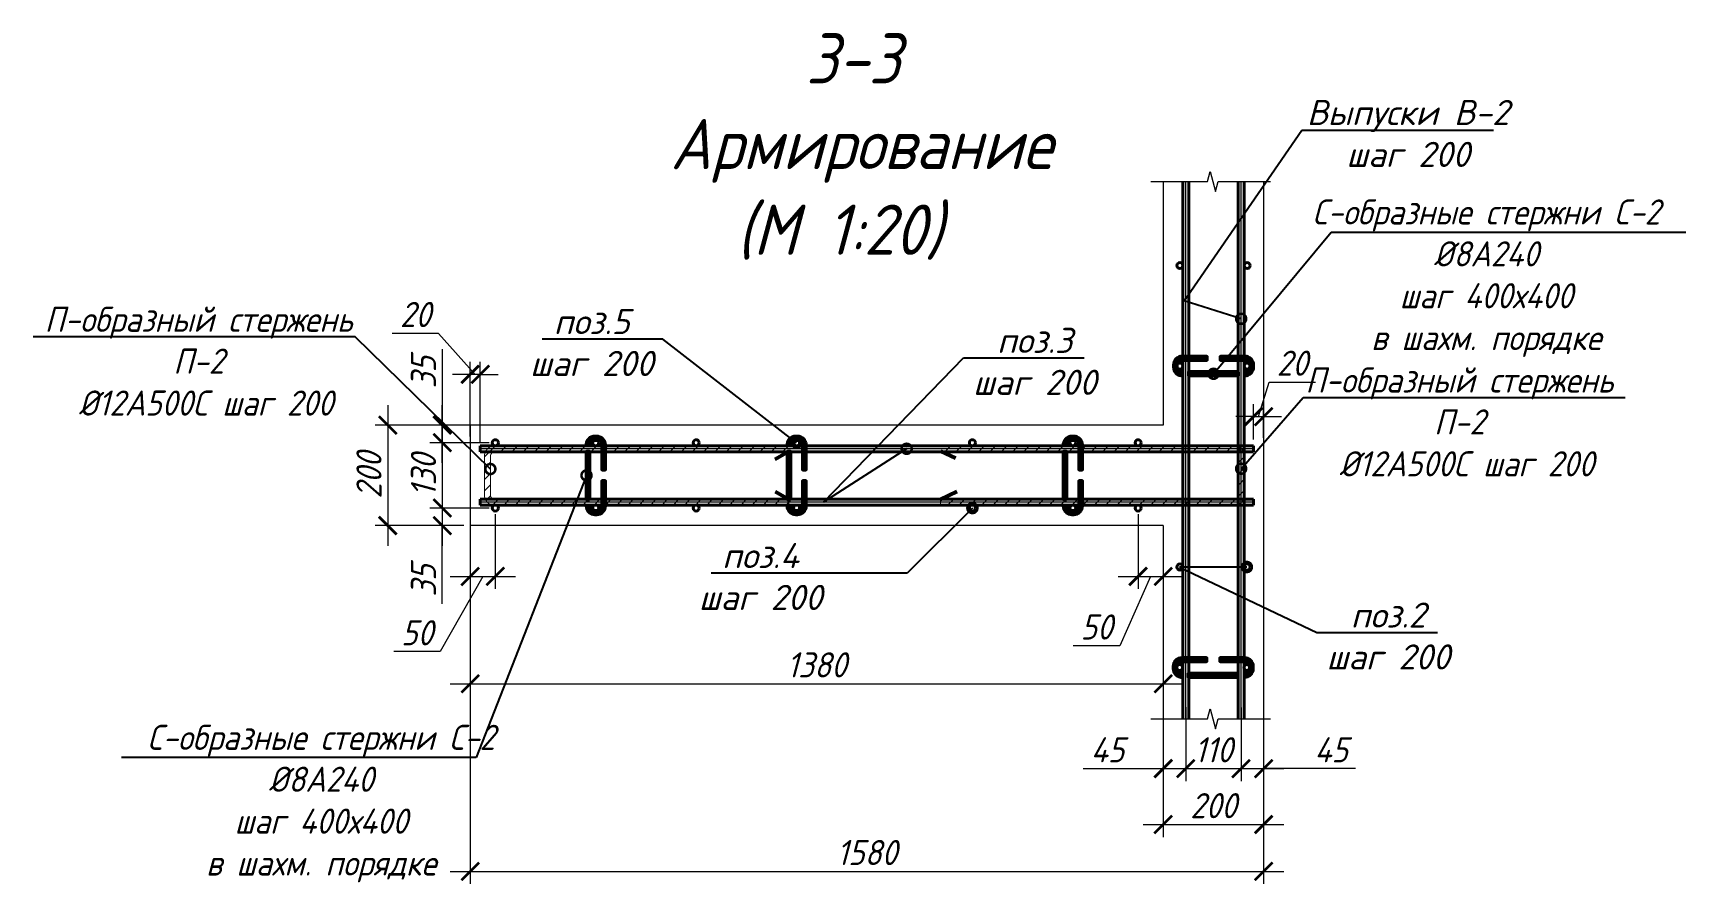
# Model space of a CAD drawing. Header units: millimetres. Extents: x 504091 to 2165846, y 135022 to 442887.
# Drawn here: x 1441320 to 1444611, y 214326 to 216019 of the extents above; entities that cross this region are included whole.
import ezdxf
from ezdxf import colors
from ezdxf.entities.mleader import LeaderData, LeaderLine
from ezdxf.math import Vec2, Vec3

# ---------------------------------------------------------------- set-up
doc = ezdxf.new("R2010")
doc.units = ezdxf.units.MM
doc.layers.get('Defpoints').update_dxf_attribs({"color": 255})
doc.layers.add('!Defpoints', color=255, linetype='Continuous', lineweight=5, plot=False)
doc.layers.add('PDF _Геометрия', color=7, linetype='Continuous')
doc.layers.add('Контур', color=7, linetype='Continuous')
for name, color, linetype, lineweight in [('Аннотация', 7, 'Continuous', 9), ('Арматура 12', 26, 'Continuous', 50), ('КР_Арматура 12', 174, 'Continuous', 40), ('Размер', 7, 'Continuous', 13), ('Размеры КР', 164, 'Continuous', 9)]:
    doc.layers.add(name, color=color, linetype=linetype, lineweight=lineweight)
doc.styles.add('GOST 2.304_new', font='isocpeur.ttf', dxfattribs={"width": 0.9, "oblique": 15})
doc.dimstyles.new('SPDS 1_20', dxfattribs={"dimscale": 20, "dimtxt": 2.5, "dimasz": 1.77, "dimexe": 1.25, "dimexo": 0.625, "dimtad": 1, "dimdec": 0, "dimrnd": 0.001, "dimtxsty": 'GOST 2.304_new', "dimblk": 'ARCHTICK', "dimcen": 2.5, "dimdle": 2, "dimclrt": 256, "dimadec": 0, "dimazin": 2, "dimtfac": 0.75, "dimtdec": 0, "dimtmove": 1, "dimatfit": 3, "dimfxl": 0, "dimtolj": 1, "dimlwd": 9, "dimlwe": 9, "dimarcsym": 0})

# ---------------------------------------------------------------- blocks, each defined once
blk = doc.blocks.new('_DotSmall')
at = {"color": 0, "linetype": 'ByBlock', "lineweight": 35, "const_width": 0.5}
blk.add_lwpolyline([(-0.0625, 0, 1), (0.0625, 0, 1)], format="xyb", close=True, dxfattribs=at)
blk = doc.blocks.new('_ArchTick')
at = {"color": 0, "linetype": 'ByBlock', "const_width": 0.15}
blk.add_lwpolyline([(-0.5, -0.5), (0.5, 0.5)], dxfattribs=at)
blk = doc.blocks.new('*D3984')
at = {"layer": 'Defpoints', "color": 0, "lineweight": 20, "transparency": 16777216}
for p in [(1442134.9, 215238.9), (1442240.5, 215238.9), (1442240.5, 215203.9)]:
    blk.add_point(p, dxfattribs=at)
at = {"layer": 'Контур', "color": 0, "lineweight": 9, "transparency": 16777216}
for p, q in [((1442134.9, 215390.3), (1442134.9, 215238.9)), ((1442134.9, 215163.9), (1442134.9, 215278.9)), ((1442228, 215238.9), (1442109.9, 215238.9)), ((1442228, 215203.9), (1442109.9, 215203.9))]:
    blk.add_line(p, q, dxfattribs=at)
at = {"layer": 'Контур', "color": 0, "lineweight": 9, "transparency": 16777216, "xscale": 35.4, "yscale": 35.4, "zscale": 35.4}
for p, rotation in [((1442134.9, 215238.9), 90), ((1442134.9, 215203.9), 270)]:
    blk.add_blockref('_ArchTick', p, dxfattribs=dict(at, rotation=rotation))
at = {"layer": 'Контур', "lineweight": 20, "transparency": 16777216, "insert": (1442097.4, 215344.1), "char_height": 50, "attachment_point": 5, "rotation": 90, "style": 'GOST 2.304_new'}
blk.add_mtext('\\A1;35', dxfattribs=at)
blk = doc.blocks.new('*D3985')
at = {"layer": 'Defpoints', "color": 0, "lineweight": 20, "transparency": 16777216}
for p in [(1442240.5, 215073.9), (1442190.5, 215038.9), (1442240.5, 214937.8)]:
    blk.add_point(p, dxfattribs=at)
at = {"layer": 'Контур', "color": 0, "lineweight": 9, "transparency": 16777216}
for p, q in [((1442240.5, 215061.4), (1442240.5, 214912.8)), ((1442190.5, 215026.4), (1442190.5, 214912.8)), ((1442215.5, 214937.8), (1442130.8, 214788.2)), ((1442150.5, 214937.8), (1442280.5, 214937.8)), ((1442130.8, 214788.2), (1442038.4, 214788.2))]:
    blk.add_line(p, q, dxfattribs=at)
at = {"layer": 'Контур', "color": 0, "lineweight": 9, "transparency": 16777216, "xscale": 35.4, "yscale": 35.4, "zscale": 35.4, "rotation": 180}
blk.add_blockref('_ArchTick', (1442190.5, 214937.8), dxfattribs=at)
at = {"layer": 'Контур', "color": 0, "lineweight": 9, "transparency": 16777216, "xscale": 35.4, "yscale": 35.4, "zscale": 35.4}
blk.add_blockref('_ArchTick', (1442240.5, 214937.8), dxfattribs=at)
at = {"layer": 'Контур', "lineweight": 20, "transparency": 16777216, "insert": (1442084.6, 214825.7), "char_height": 50, "attachment_point": 5, "style": 'GOST 2.304_new'}
blk.add_mtext('\\A1;50', dxfattribs=at)
blk = doc.blocks.new('*D3986')
at = {"layer": 'Defpoints', "color": 0, "lineweight": 20, "transparency": 16777216}
for p in [(1442240.5, 215203.9), (1442134.9, 215073.9), (1442240.5, 215073.9)]:
    blk.add_point(p, dxfattribs=at)
at = {"layer": 'Контур', "color": 0, "lineweight": 9, "transparency": 16777216}
for p, q in [((1442134.9, 215243.9), (1442134.9, 215033.9)), ((1442228, 215203.9), (1442109.9, 215203.9)), ((1442228, 215073.9), (1442109.9, 215073.9))]:
    blk.add_line(p, q, dxfattribs=at)
at = {"layer": 'Контур', "color": 0, "lineweight": 9, "transparency": 16777216, "xscale": 35.4, "yscale": 35.4, "zscale": 35.4}
for p, rotation in [((1442134.9, 215203.9), 90), ((1442134.9, 215073.9), 270)]:
    blk.add_blockref('_ArchTick', p, dxfattribs=dict(at, rotation=rotation))
at = {"layer": 'Контур', "lineweight": 20, "transparency": 16777216, "insert": (1442097.4, 215138.9), "char_height": 50, "attachment_point": 5, "rotation": 90, "style": 'GOST 2.304_new'}
blk.add_mtext('\\A1;130', dxfattribs=at)
blk = doc.blocks.new('*D3987')
at = {"layer": 'Defpoints', "color": 0, "lineweight": 20, "transparency": 16777216}
for p in [(1442240.5, 215073.9), (1442134.9, 215038.9), (1442190.5, 215038.9)]:
    blk.add_point(p, dxfattribs=at)
at = {"layer": 'Контур', "color": 0, "lineweight": 9, "transparency": 16777216}
for p, q in [((1442134.9, 215113.9), (1442134.9, 214998.9)), ((1442228, 215073.9), (1442109.9, 215073.9)), ((1442178, 215038.9), (1442109.9, 215038.9)), ((1442134.9, 214883.3), (1442134.9, 215038.9))]:
    blk.add_line(p, q, dxfattribs=at)
at = {"layer": 'Контур', "color": 0, "lineweight": 9, "transparency": 16777216, "xscale": 35.4, "yscale": 35.4, "zscale": 35.4}
for p, rotation in [((1442134.9, 215073.9), 90), ((1442134.9, 215038.9), 270)]:
    blk.add_blockref('_ArchTick', p, dxfattribs=dict(at, rotation=rotation))
at = {"layer": 'Контур', "lineweight": 20, "transparency": 16777216, "insert": (1442097.4, 214929.5), "char_height": 50, "attachment_point": 5, "rotation": 90, "style": 'GOST 2.304_new'}
blk.add_mtext('\\A1;35', dxfattribs=at)
blk = doc.blocks.new('*D3988')
at = {"layer": 'Defpoints', "color": 0, "lineweight": 20, "transparency": 16777216}
for p in [(1442179.3, 215238.9), (1442026.4, 215038.9), (1442178, 215038.9)]:
    blk.add_point(p, dxfattribs=at)
at = {"layer": 'Контур', "color": 0, "lineweight": 9, "transparency": 16777216}
for p, q in [((1442026.4, 215278.9), (1442026.4, 214998.9)), ((1442166.8, 215238.9), (1442001.4, 215238.9)), ((1442165.5, 215038.9), (1442001.4, 215038.9))]:
    blk.add_line(p, q, dxfattribs=at)
at = {"layer": 'Контур', "color": 0, "lineweight": 9, "transparency": 16777216, "xscale": 35.4, "yscale": 35.4, "zscale": 35.4}
for p, rotation in [((1442026.4, 215238.9), 90), ((1442026.4, 215038.9), 270)]:
    blk.add_blockref('_ArchTick', p, dxfattribs=dict(at, rotation=rotation))
at = {"layer": 'Контур', "lineweight": 20, "transparency": 16777216, "insert": (1441988.9, 215138.9), "char_height": 50, "attachment_point": 5, "rotation": 90, "style": 'GOST 2.304_new'}
blk.add_mtext('\\A1;200', dxfattribs=at)
blk = doc.blocks.new('*D3989')
at = {"layer": 'Defpoints', "color": 0, "lineweight": 20, "transparency": 16777216}
for p in [(1443770.5, 215255.9), (1443750.5, 215197.9), (1443770.5, 215201.1)]:
    blk.add_point(p, dxfattribs=at)
at = {"layer": 'Контур', "color": 0, "lineweight": 9, "transparency": 16777216}
for p, q in [((1443760.5, 215255.9), (1443781.2, 215324.7)), ((1443781.2, 215324.7), (1443873.5, 215324.7)), ((1443750.5, 215210.4), (1443750.5, 215280.9)), ((1443770.5, 215213.6), (1443770.5, 215280.9)), ((1443750.5, 215255.9), (1443715.1, 215255.9)), ((1443750.5, 215255.9), (1443770.5, 215255.9)), ((1443750.5, 215255.9), (1443770.5, 215255.9)), ((1443770.5, 215255.9), (1443805.9, 215255.9))]:
    blk.add_line(p, q, dxfattribs=at)
at = {"layer": 'Контур', "color": 0, "lineweight": 9, "transparency": 16777216, "xscale": 35.4, "yscale": 35.4, "zscale": 35.4}
blk.add_blockref('_ArchTick', (1443750.5, 215255.9), dxfattribs=at)
at = {"layer": 'Контур', "color": 0, "lineweight": 9, "transparency": 16777216, "xscale": 35.4, "yscale": 35.4, "zscale": 35.4, "rotation": 180}
blk.add_blockref('_ArchTick', (1443770.5, 215255.9), dxfattribs=at)
at = {"layer": 'Контур', "lineweight": 20, "transparency": 16777216, "insert": (1443827.4, 215362.2), "char_height": 50, "attachment_point": 5, "style": 'GOST 2.304_new'}
blk.add_mtext('\\A1;20', dxfattribs=at)
blk = doc.blocks.new('*D3990')
at = {"layer": 'Defpoints', "color": 0, "lineweight": 20, "transparency": 16777216}
for p in [(1442190.5, 215340), (1442190.5, 215203.9), (1442210.5, 215191.9)]:
    blk.add_point(p, dxfattribs=at)
at = {"layer": 'Контур', "color": 0, "lineweight": 9, "transparency": 16777216}
for p, q in [((1442127.5, 215421.6), (1442035.1, 215421.6)), ((1442200.5, 215340), (1442127.5, 215421.6)), ((1442190.5, 215216.4), (1442190.5, 215365)), ((1442210.5, 215204.4), (1442210.5, 215365)), ((1442190.5, 215340), (1442155.1, 215340)), ((1442210.5, 215340), (1442190.5, 215340)), ((1442210.5, 215340), (1442190.5, 215340)), ((1442210.5, 215340), (1442245.9, 215340))]:
    blk.add_line(p, q, dxfattribs=at)
at = {"layer": 'Контур', "color": 0, "lineweight": 9, "transparency": 16777216, "xscale": 35.4, "yscale": 35.4, "zscale": 35.4}
blk.add_blockref('_ArchTick', (1442190.5, 215340), dxfattribs=at)
at = {"layer": 'Контур', "color": 0, "lineweight": 9, "transparency": 16777216, "xscale": 35.4, "yscale": 35.4, "zscale": 35.4, "rotation": 180}
blk.add_blockref('_ArchTick', (1442210.5, 215340), dxfattribs=at)
at = {"layer": 'Контур', "lineweight": 20, "transparency": 16777216, "insert": (1442081.3, 215459.1), "char_height": 50, "attachment_point": 5, "style": 'GOST 2.304_new'}
blk.add_mtext('\\A1;20', dxfattribs=at)
blk = doc.blocks.new('*D3991')
at = {"layer": 'Defpoints', "color": 0, "lineweight": 20, "transparency": 16777216}
for p in [(1443520.5, 215073.9), (1443570.5, 215038.9), (1443570.5, 214937.8)]:
    blk.add_point(p, dxfattribs=at)
at = {"layer": 'Контур', "color": 0, "lineweight": 9, "transparency": 16777216}
for p, q in [((1443520.5, 215061.4), (1443520.5, 214912.8)), ((1443570.5, 215026.4), (1443570.5, 214912.8)), ((1443480.5, 214937.8), (1443610.5, 214937.8)), ((1443545.5, 214937.8), (1443483.9, 214799.7)), ((1443483.9, 214799.7), (1443391.5, 214799.7))]:
    blk.add_line(p, q, dxfattribs=at)
at = {"layer": 'Контур', "color": 0, "lineweight": 9, "transparency": 16777216, "xscale": 35.4, "yscale": 35.4, "zscale": 35.4, "rotation": 180}
blk.add_blockref('_ArchTick', (1443520.5, 214937.8), dxfattribs=at)
at = {"layer": 'Контур', "color": 0, "lineweight": 9, "transparency": 16777216, "xscale": 35.4, "yscale": 35.4, "zscale": 35.4}
blk.add_blockref('_ArchTick', (1443570.5, 214937.8), dxfattribs=at)
at = {"layer": 'Контур', "lineweight": 20, "transparency": 16777216, "insert": (1443437.7, 214837.2), "char_height": 50, "attachment_point": 5, "style": 'GOST 2.304_new'}
blk.add_mtext('\\A1;50', dxfattribs=at)
blk = doc.blocks.new('*D3992')
at = {"layer": 'Defpoints', "color": 0, "lineweight": 20, "transparency": 16777216}
for p in [(1443570.5, 214702.5), (1443615.5, 214689.8), (1443615.5, 214555.3)]:
    blk.add_point(p, dxfattribs=at)
at = {"layer": 'Контур', "color": 0, "lineweight": 9, "transparency": 16777216}
for p, q in [((1443570.5, 214690), (1443570.5, 214530.3)), ((1443615.5, 214677.3), (1443615.5, 214530.3)), ((1443411.1, 214555.3), (1443570.5, 214555.3)), ((1443530.5, 214555.3), (1443655.5, 214555.3))]:
    blk.add_line(p, q, dxfattribs=at)
at = {"layer": 'Контур', "color": 0, "lineweight": 9, "transparency": 16777216, "xscale": 35.4, "yscale": 35.4, "zscale": 35.4, "rotation": 180}
blk.add_blockref('_ArchTick', (1443570.5, 214555.3), dxfattribs=at)
at = {"layer": 'Контур', "color": 0, "lineweight": 9, "transparency": 16777216, "xscale": 35.4, "yscale": 35.4, "zscale": 35.4}
blk.add_blockref('_ArchTick', (1443615.5, 214555.3), dxfattribs=at)
at = {"layer": 'Контур', "lineweight": 20, "transparency": 16777216, "insert": (1443459.5, 214592.8), "char_height": 50, "attachment_point": 5, "style": 'GOST 2.304_new'}
blk.add_mtext('\\A1;45', dxfattribs=at)
blk = doc.blocks.new('*D3993')
at = {"layer": 'Defpoints', "color": 0, "lineweight": 20, "transparency": 16777216}
for p in [(1443615.5, 214689.8), (1443725.5, 214689.3), (1443725.5, 214555.3)]:
    blk.add_point(p, dxfattribs=at)
at = {"layer": 'Контур', "color": 0, "lineweight": 9, "transparency": 16777216}
for p, q in [((1443615.5, 214677.3), (1443615.5, 214530.3)), ((1443725.5, 214676.8), (1443725.5, 214530.3)), ((1443575.5, 214555.3), (1443765.5, 214555.3))]:
    blk.add_line(p, q, dxfattribs=at)
at = {"layer": 'Контур', "color": 0, "lineweight": 9, "transparency": 16777216, "xscale": 35.4, "yscale": 35.4, "zscale": 35.4, "rotation": 180}
blk.add_blockref('_ArchTick', (1443615.5, 214555.3), dxfattribs=at)
at = {"layer": 'Контур', "color": 0, "lineweight": 9, "transparency": 16777216, "xscale": 35.4, "yscale": 35.4, "zscale": 35.4}
blk.add_blockref('_ArchTick', (1443725.5, 214555.3), dxfattribs=at)
at = {"layer": 'Контур', "lineweight": 20, "transparency": 16777216, "insert": (1443670.5, 214592.8), "char_height": 50, "attachment_point": 5, "style": 'GOST 2.304_new'}
blk.add_mtext('\\A1;110', dxfattribs=at)
blk = doc.blocks.new('*D3994')
at = {"layer": 'Defpoints', "color": 0, "lineweight": 20, "transparency": 16777216}
for p in [(1443725.5, 214689.3), (1443770.5, 214689.3), (1443770.5, 214555.3)]:
    blk.add_point(p, dxfattribs=at)
at = {"layer": 'Контур', "color": 0, "lineweight": 9, "transparency": 16777216}
for p, q in [((1443725.5, 214676.8), (1443725.5, 214530.3)), ((1443770.5, 214676.8), (1443770.5, 214530.3)), ((1443685.5, 214555.3), (1443810.5, 214555.3)), ((1443953.3, 214555.3), (1443770.5, 214555.3))]:
    blk.add_line(p, q, dxfattribs=at)
at = {"layer": 'Контур', "color": 0, "lineweight": 9, "transparency": 16777216, "xscale": 35.4, "yscale": 35.4, "zscale": 35.4, "rotation": 180}
blk.add_blockref('_ArchTick', (1443725.5, 214555.3), dxfattribs=at)
at = {"layer": 'Контур', "color": 0, "lineweight": 9, "transparency": 16777216, "xscale": 35.4, "yscale": 35.4, "zscale": 35.4}
blk.add_blockref('_ArchTick', (1443770.5, 214555.3), dxfattribs=at)
at = {"layer": 'Контур', "lineweight": 20, "transparency": 16777216, "insert": (1443904.9, 214592.8), "char_height": 50, "attachment_point": 5, "style": 'GOST 2.304_new'}
blk.add_mtext('\\A1;45', dxfattribs=at)
blk = doc.blocks.new('*D3995')
at = {"layer": 'Defpoints', "color": 0, "lineweight": 20, "transparency": 16777216}
for p in [(1443570.5, 214610.1), (1443770.5, 214603.5), (1443770.5, 214444.1)]:
    blk.add_point(p, dxfattribs=at)
at = {"layer": 'Контур', "color": 0, "lineweight": 9, "transparency": 16777216}
for p, q in [((1443570.5, 214597.6), (1443570.5, 214419.1)), ((1443770.5, 214591), (1443770.5, 214419.1)), ((1443530.5, 214444.1), (1443810.5, 214444.1))]:
    blk.add_line(p, q, dxfattribs=at)
at = {"layer": 'Контур', "color": 0, "lineweight": 9, "transparency": 16777216, "xscale": 35.4, "yscale": 35.4, "zscale": 35.4, "rotation": 180}
blk.add_blockref('_ArchTick', (1443570.5, 214444.1), dxfattribs=at)
at = {"layer": 'Контур', "color": 0, "lineweight": 9, "transparency": 16777216, "xscale": 35.4, "yscale": 35.4, "zscale": 35.4}
blk.add_blockref('_ArchTick', (1443770.5, 214444.1), dxfattribs=at)
at = {"layer": 'Контур', "lineweight": 20, "transparency": 16777216, "insert": (1443670.5, 214481.6), "char_height": 50, "attachment_point": 5, "style": 'GOST 2.304_new'}
blk.add_mtext('\\A1;200', dxfattribs=at)
blk = doc.blocks.new('*D3996')
at = {"layer": 'Defpoints', "color": 0, "lineweight": 20, "transparency": 16777216}
for p in [(1442190.5, 215138.9), (1443570.5, 214846.6), (1443570.5, 214724.3)]:
    blk.add_point(p, dxfattribs=at)
at = {"layer": 'Контур', "color": 0, "lineweight": 9, "transparency": 16777216}
for p, q in [((1442190.5, 215126.4), (1442190.5, 214699.3)), ((1443570.5, 214834.1), (1443570.5, 214699.3)), ((1442150.5, 214724.3), (1443610.5, 214724.3))]:
    blk.add_line(p, q, dxfattribs=at)
at = {"layer": 'Контур', "color": 0, "lineweight": 9, "transparency": 16777216, "xscale": 35.4, "yscale": 35.4, "zscale": 35.4, "rotation": 180}
blk.add_blockref('_ArchTick', (1442190.5, 214724.3), dxfattribs=at)
at = {"layer": 'Контур', "color": 0, "lineweight": 9, "transparency": 16777216, "xscale": 35.4, "yscale": 35.4, "zscale": 35.4}
blk.add_blockref('_ArchTick', (1443570.5, 214724.3), dxfattribs=at)
at = {"layer": 'Контур', "lineweight": 20, "transparency": 16777216, "insert": (1442880.5, 214761.8), "char_height": 50, "attachment_point": 5, "style": 'GOST 2.304_new'}
blk.add_mtext('\\A1;1380', dxfattribs=at)
blk = doc.blocks.new('*D4380')
at = {"layer": 'Defpoints', "color": 0, "lineweight": 20, "transparency": 16777216}
for p in [(1442190.5, 214844.4), (1443770.5, 214749.2), (1443770.5, 214350.8)]:
    blk.add_point(p, dxfattribs=at)
at = {"layer": 'Размеры КР', "color": 0, "lineweight": 9, "transparency": 16777216}
for p, q in [((1442190.5, 214831.9), (1442190.5, 214325.8)), ((1443770.5, 214736.7), (1443770.5, 214325.8)), ((1442150.5, 214350.8), (1443810.5, 214350.8))]:
    blk.add_line(p, q, dxfattribs=at)
at = {"layer": 'Размеры КР', "color": 0, "lineweight": 9, "transparency": 16777216, "xscale": 35.4, "yscale": 35.4, "zscale": 35.4, "rotation": 180}
blk.add_blockref('_ArchTick', (1442190.5, 214350.8), dxfattribs=at)
at = {"layer": 'Размеры КР', "color": 0, "lineweight": 9, "transparency": 16777216, "xscale": 35.4, "yscale": 35.4, "zscale": 35.4}
blk.add_blockref('_ArchTick', (1443770.5, 214350.8), dxfattribs=at)
at = {"layer": 'Размеры КР', "lineweight": 20, "transparency": 16777216, "insert": (1442980.5, 214388.3), "char_height": 50, "attachment_point": 5, "style": 'GOST 2.304_new'}
blk.add_mtext('\\A1;1580', dxfattribs=at)

msp = doc.modelspace()

# ---------------------------------------------------------------- hatches: boundary and pattern name
at = {"layer": 'Размер', "lineweight": 13, "transparency": 33554687}
h = msp.add_hatch(dxfattribs=at)
h.set_pattern_fill('ANSI31', color=256, scale=5)
h.set_pattern_definition([(45, (280425.887, -15072.773), (-11.22532015, 11.22532015), [])])
edge = h.paths.add_edge_path()
edge.add_line((1442824.7554, 215198.3064), (1442240.5533, 215198.1794))
edge.add_arc((1442240.5533, 215176.2794), 21.9, 90, 180)
edge.add_line((1442218.6533, 215176.2794), (1442218.6533, 215100.4842))
edge.add_arc((1442240.5533, 215100.4842), 21.9, 180, 270)
edge.add_line((1442240.5533, 215078.5842), (1442824.7554, 215078.5842))
edge.add_line((1442824.7554, 215078.5842), (1442824.7554, 215090.5842))
edge.add_line((1442824.7554, 215090.5842), (1442240.5533, 215090.5842))
edge.add_arc((1442240.5533, 215100.4842), 9.9, 180, 270, ccw=False)
edge.add_line((1442230.6533, 215100.4842), (1442230.6533, 215176.2794))
edge.add_arc((1442240.5533, 215176.2794), 9.9, 90, 180, ccw=False)
edge.add_line((1442240.5533, 215186.1794), (1442824.7554, 215186.3064))
edge.add_line((1442824.7554, 215186.3064), (1442824.7554, 215198.3064))
h = msp.add_hatch(dxfattribs=at)
h.set_pattern_fill('ANSI31', color=256, scale=5)
h.set_pattern_definition([(45, (280726.391, -15072.486), (-11.22532015, 11.22532015), [])])
edge = h.paths.add_edge_path()
edge.add_line((1443126.8015, 215198.5933), (1443711.0036, 215198.4663))
edge.add_arc((1443711.0036, 215176.5663), 21.9, 360, 450, ccw=False)
edge.add_line((1443732.9036, 215176.5663), (1443732.9036, 215100.7711))
edge.add_arc((1443711.0036, 215100.7711), 21.9, 270, 360, ccw=False)
edge.add_line((1443711.0036, 215078.8711), (1443126.8015, 215078.8711))
edge.add_line((1443126.8015, 215078.8711), (1443126.8015, 215090.8711))
edge.add_line((1443126.8015, 215090.8711), (1443711.0036, 215090.8711))
edge.add_arc((1443711.0036, 215100.7711), 9.9, 270, 360)
edge.add_line((1443720.9036, 215100.7711), (1443720.9036, 215176.5663))
edge.add_arc((1443711.0036, 215176.5663), 9.9, 360, 450)
edge.add_line((1443711.0036, 215186.4663), (1443126.8015, 215186.5933))
edge.add_line((1443126.8015, 215186.5933), (1443126.8015, 215198.5933))

# ---------------------------------------------------------------- linework, layer by layer
at = {"layer": '!Defpoints', "lineweight": 15, "ltscale": 100}
for p, q in [((1443725.4909, 214654.2816), (1443725.8031, 215723.5335)), ((1443750.5264, 215191.8711), (1442210.5264, 215191.8711)), ((1443750.5264, 215085.8711), (1442210.5264, 215085.8711))]:
    msp.add_line(p, q, dxfattribs=at)
msp.add_lwpolyline([(1443615.4874, 214654.2816), (1443615.8014, 215723.5335)], dxfattribs=at)
at = {"layer": 'PDF _Геометрия', "lineweight": 9}
for points in [[(1443545.6267, 215723.5335), (1443658.3982, 215723.5335), (1443663.688, 215743.6347), (1443674.4791, 215703.6438), (1443679.7689, 215723.5335), (1443783.8339, 215723.5335)], [(1443545.6267, 214654.2816), (1443658.3982, 214654.2816), (1443663.688, 214674.3828), (1443674.4791, 214634.392), (1443679.7689, 214654.2816), (1443783.8339, 214654.2816)]]:
    msp.add_lwpolyline(points, dxfattribs=at)
at = {"layer": 'Арматура 12', "lineweight": 53, "ltscale": 20}
for p, q in [((1442824.7554, 215186.5842), (1442797.263, 215170.5089)), ((1443126.8015, 215186.8711), (1443156.5623, 215173.2681)), ((1442824.7554, 215090.5842), (1442798.7673, 215106.3719)), ((1443126.8015, 215090.8711), (1443159.908, 215106.9219))]:
    msp.add_line(p, q, dxfattribs=at)
for points in [[(1443609.6972, 215344.2248, -0.460305877), (1443597.6972, 215354.6191), (1443597.6972, 215358.4644, -0.414213562), (1443608.1972, 215368.9644), (1443657.1128, 215368.9644), (1443657.1128, 215374.9644), (1443608.1972, 215374.9644, 0.414213562), (1443591.6972, 215358.4644), (1443591.6972, 215354.6191, 0.441038441), (1443609.6972, 215338.1704, 0.242110317)], [(1443731.6972, 215338.1191), (1443733.1972, 215338.1191, 0.414213562), (1443749.6972, 215354.6191), (1443749.6972, 215358.4644, 0.414213562), (1443733.1972, 215374.9644), (1443684.2673, 215374.9644), (1443684.2673, 215368.9644), (1443733.1972, 215368.9644, -0.414213562), (1443743.6972, 215358.4644), (1443743.6972, 215354.6191, -0.414213562), (1443733.1972, 215344.1191), (1443731.6972, 215344.1191)], [(1442428.2094, 215197.8711, -0.460305877), (1442438.6038, 215209.8711), (1442442.449, 215209.8711, -0.414213562), (1442452.949, 215199.3711), (1442452.949, 215150.4555), (1442458.949, 215150.4555), (1442458.949, 215199.3711, 0.414213562), (1442442.449, 215215.8711), (1442438.6038, 215215.8711, 0.441038441), (1442422.155, 215197.8711, 0.242110317)], [(1442828.2094, 215197.8711, -0.460305877), (1442838.6038, 215209.8711), (1442842.449, 215209.8711, -0.414213562), (1442852.949, 215199.3711), (1442852.949, 215150.4555), (1442858.949, 215150.4555), (1442858.949, 215199.3711, 0.414213562), (1442842.449, 215215.8711), (1442838.6038, 215215.8711, 0.441038441), (1442822.155, 215197.8711, 0.242110317)], [(1443378.2094, 215197.8711, -0.460305877), (1443388.6038, 215209.8711), (1443392.449, 215209.8711, -0.414213562), (1443402.949, 215199.3711), (1443402.949, 215150.4555), (1443408.949, 215150.4555), (1443408.949, 215199.3711, 0.414213562), (1443392.449, 215215.8711), (1443388.6038, 215215.8711, 0.441038441), (1443372.155, 215197.8711, 0.242110317)], [(1442422.1038, 215079.8711), (1442422.1038, 215078.3711, 0.414213562), (1442438.6038, 215061.8711), (1442442.449, 215061.8711, 0.414213562), (1442458.949, 215078.3711), (1442458.949, 215127.301), (1442452.949, 215127.301), (1442452.949, 215078.3711, -0.414213562), (1442442.449, 215067.8711), (1442438.6038, 215067.8711, -0.414213562), (1442428.1038, 215078.3711), (1442428.1038, 215079.8711)], [(1442822.1038, 215079.8711), (1442822.1038, 215078.3711, 0.414213562), (1442838.6038, 215061.8711), (1442842.449, 215061.8711, 0.414213562), (1442858.949, 215078.3711), (1442858.949, 215127.301), (1442852.949, 215127.301), (1442852.949, 215078.3711, -0.414213562), (1442842.449, 215067.8711), (1442838.6038, 215067.8711, -0.414213562), (1442828.1038, 215078.3711), (1442828.1038, 215079.8711)], [(1443372.1038, 215079.8711), (1443372.1038, 215078.3711, 0.414213562), (1443388.6038, 215061.8711), (1443392.449, 215061.8711, 0.414213562), (1443408.949, 215078.3711), (1443408.949, 215127.301), (1443402.949, 215127.301), (1443402.949, 215078.3711, -0.414213562), (1443392.449, 215067.8711), (1443388.6038, 215067.8711, -0.414213562), (1443378.1038, 215078.3711), (1443378.1038, 215079.8711)], [(1443609.085, 214744.225, -0.460305877), (1443597.085, 214754.6193), (1443597.085, 214758.4646, -0.414213562), (1443607.585, 214768.9646), (1443656.5006, 214768.9646), (1443656.5006, 214774.9646), (1443607.585, 214774.9646, 0.414213562), (1443591.085, 214758.4646), (1443591.085, 214754.6193, 0.441038441), (1443609.085, 214738.1705, 0.242110317)], [(1443731.085, 214738.1193), (1443732.585, 214738.1193, 0.414213562), (1443749.085, 214754.6193), (1443749.085, 214758.4646, 0.414213562), (1443732.585, 214774.9646), (1443683.6551, 214774.9646), (1443683.6551, 214768.9646), (1443732.585, 214768.9646, -0.414213562), (1443743.085, 214758.4646), (1443743.085, 214754.6193, -0.414213562), (1443732.585, 214744.1193), (1443731.085, 214744.1193)]]:
    msp.add_lwpolyline(points, format="xyb", dxfattribs=at)
for points in [[(1443719.6972, 215344.1191), (1443621.6972, 215344.1191), (1443621.6972, 215338.1191), (1443719.6972, 215338.1191)], [(1442428.1038, 215091.8711), (1442428.1038, 215185.8711), (1442422.1038, 215185.8711), (1442422.1038, 215091.8711)], [(1442828.1038, 215091.8711), (1442828.1038, 215185.8711), (1442822.1038, 215185.8711), (1442822.1038, 215091.8711)], [(1443378.1038, 215091.8711), (1443378.1038, 215185.8711), (1443372.1038, 215185.8711), (1443372.1038, 215091.8711)], [(1443719.085, 214744.1193), (1443621.085, 214744.1193), (1443621.085, 214738.1193), (1443719.085, 214738.1193)]]:
    msp.add_lwpolyline(points, close=True, dxfattribs=at)
for points in [[(1442824.7554, 215198.5842, 2, 2, 0), (1442240.5533, 215198.1794, 2, 2, 0.414213562), (1442218.6533, 215176.2794, 2, 2, 0), (1442218.6533, 215100.4842, 2, 2, 0.414213562), (1442240.5533, 215078.5842, 2, 2, 0), (1442824.7554, 215078.5842, 2, 2, 0), (1442824.7554, 215090.5842, 2, 2, 0), (1442240.5533, 215090.5842, 2, 2, -0.414213562), (1442230.6533, 215100.4842, 2, 2, 0), (1442230.6533, 215176.2794, 2, 2, -0.414213562), (1442240.5533, 215186.1794, 2, 2, 0), (1442824.7554, 215186.5842, 0, 0, 0)], [(1443126.8015, 215198.8711, 2, 2, 0), (1443711.0036, 215198.4663, 2, 2, -0.414213562), (1443732.9036, 215176.5663, 2, 2, 0), (1443732.9036, 215100.7711, 2, 2, -0.414213562), (1443711.0036, 215078.8711, 2, 2, 0), (1443126.8015, 215078.8711, 2, 2, 0), (1443126.8015, 215090.8711, 2, 2, 0), (1443711.0036, 215090.8711, 2, 2, 0.414213562), (1443720.9036, 215100.7711, 2, 2, 0), (1443720.9036, 215176.5663, 2, 2, 0.414213562), (1443711.0036, 215186.4663, 2, 2, 0), (1443126.8015, 215186.8711, 0, 0, 0)]]:
    msp.add_lwpolyline(points, format="xyseb", close=True, dxfattribs=at)
at = {"layer": 'Контур', "lineweight": 20}
for p, q in [((1443570.5264, 215723.5335), (1443570.5264, 215238.8711)), ((1443770.5264, 215723.5335), (1443770.5264, 214654.2816)), ((1442190.5264, 215238.8711), (1442190.5264, 215038.8711)), ((1443570.5264, 215238.8711), (1442190.5264, 215238.8711)), ((1443570.5264, 215038.8711), (1442190.5264, 215038.8711)), ((1443570.5264, 215038.8711), (1443570.5264, 214654.2816))]:
    msp.add_line(p, q, dxfattribs=at)
at = {"layer": 'КР_Арматура 12', "ltscale": 12}
for p, q in [((1443750.5264, 215197.8711), (1442210.5264, 215197.8711)), ((1442210.5264, 215197.8711), (1442210.5264, 215185.8711)), ((1443750.5264, 215197.8711), (1443750.5264, 215185.8711)), ((1443750.5264, 215185.8711), (1442210.5264, 215185.8711)), ((1443750.5264, 215091.8711), (1442210.5264, 215091.8711)), ((1442210.5264, 215091.8711), (1442210.5264, 215079.8711)), ((1443750.5264, 215079.8711), (1442210.5264, 215079.8711)), ((1443750.5264, 215091.8711), (1443750.5264, 215079.8711))]:
    msp.add_line(p, q, dxfattribs=at)
for points in [[(1443609.4874, 214654.2816), (1443609.8014, 215723.5335)], [(1443621.8014, 215723.5335), (1443621.4874, 214654.2816)], [(1443719.4874, 214654.2816), (1443719.8014, 215723.5335)], [(1443731.8014, 215723.5335), (1443731.4874, 214654.2816)]]:
    msp.add_lwpolyline(points, dxfattribs=at)
for centre in [(1443603.6972, 215556.5418), (1443737.6972, 215556.5418), (1443603.6972, 215356.5418), (1443737.6972, 215356.5418), (1442240.5264, 215203.8711), (1442440.5264, 215203.8711), (1442640.5264, 215203.8711), (1442840.5264, 215203.8711), (1443190.5264, 215203.8711), (1443390.5264, 215203.8711), (1443520.5264, 215203.8711), (1442240.5264, 215073.8711), (1442440.5264, 215073.8711), (1442640.5264, 215073.8711), (1442840.5264, 215073.8711), (1443190.5264, 215073.8711), (1443390.5264, 215073.8711), (1443520.5264, 215073.8711), (1443603.5798, 214956.542), (1443737.5798, 214956.542), (1443603.085, 214756.542), (1443737.085, 214756.542)]:
    msp.add_circle(centre, 6, dxfattribs=at)

# ---------------------------------------------------------------- texts
at = {"layer": 'Аннотация', "lineweight": 9, "insert": (1442067.5051, 216018.8622), "char_height": 100, "attachment_point": 1, "line_spacing_factor": 1.022766, "style": 'GOST 2.304_new'}
msp.add_mtext_dynamic_manual_height_columns('\\pi791.54186;3-3\\P\\pi521.54186;Армирование  \\P\\pi652.7277;(М 1:20)', width=1780.878636, gutter_width=1000, heights=[793.4837], dxfattribs=at)

# ---------------------------------------------------------------- dimensions: what is measured, and where the dimension line sits
at = {"layer": 'Контур', "lineweight": 20}
for base, p1, p2, picture, middle in [((1442190.5264, 215340.0349), (1442210.5264, 215191.8711), (1442190.5264, 215203.8711), '*D3990', (1442115.0405, 215421.5586)), ((1442240.5264, 214937.7981), (1442190.5264, 215038.8711), (1442240.5264, 215073.8711), '*D3985', (1442118.289, 214788.1887)), ((1443570.5264, 214937.7981), (1443520.5264, 215073.8711), (1443570.5264, 215038.8711), '*D3991', (1443471.3664, 214799.6531)), ((1443615.4979, 214555.2612), (1443570.5264, 214702.4947), (1443615.4979, 214689.8127), '*D3992', (1443459.5089, 214538.1667)), ((1443770.5264, 214555.2612), (1443725.5011, 214689.2695), (1443770.5264, 214689.2695), '*D3994', (1443904.8824, 214561.2495))]:
    dim = msp.add_linear_dim(base=base, p1=p1, p2=p2, dimstyle='SPDS 1_20', dxfattribs=at)
    dim.commit()
    dim.dimension.update_dxf_attribs({"geometry": picture, "text_midpoint": middle, "dimtype": 160})
for base, p1, p2, picture, middle in [((1443770.5264, 215255.9326), (1443750.5264, 215197.8711), (1443770.5264, 215201.0618), '*D3989', (1443793.6514, 215362.1826)), ((1443570.5264, 214724.2859), (1442190.5264, 215138.8711), (1443570.5264, 214846.5763), '*D3996', (1442880.5264, 214761.7859)), ((1443725.5011, 214555.2612), (1443615.4979, 214689.8127), (1443725.5011, 214689.2695), '*D3993', (1443670.4995, 214592.7612)), ((1443770.5264, 214444.0927), (1443570.5264, 214610.1279), (1443770.5264, 214603.5153), '*D3995', (1443670.5264, 214481.5927))]:
    dim = msp.add_linear_dim(base=base, p1=p1, p2=p2, dimstyle='SPDS 1_20', dxfattribs=at)
    dim.commit()
    dim.dimension.update_dxf_attribs({"geometry": picture, "text_midpoint": middle})
for base, p1, p2, picture, middle in [((1442134.8931, 215238.8711), (1442240.5264, 215203.8711), (1442240.5264, 215238.8711), '*D3984', (1442134.8931, 215344.1046)), ((1442134.8931, 215038.8711), (1442240.5264, 215073.8711), (1442190.5264, 215038.8711), '*D3987', (1442112.6307, 214929.4654))]:
    dim = msp.add_linear_dim(base=base, p1=p1, p2=p2, angle=90, dimstyle='SPDS 1_20', dxfattribs=at)
    dim.commit()
    dim.dimension.update_dxf_attribs({"geometry": picture, "text_midpoint": middle, "dimtype": 160})
for base, p1, p2, picture, middle in [((1442026.3888, 215038.8711), (1442179.2782, 215238.8711), (1442178.0264, 215038.8711), '*D3988', (1441988.8888, 215138.8711)), ((1442134.8931, 215073.8711), (1442240.5264, 215203.8711), (1442240.5264, 215073.8711), '*D3986', (1442097.3931, 215138.8711))]:
    dim = msp.add_linear_dim(base=base, p1=p1, p2=p2, angle=90, dimstyle='SPDS 1_20', dxfattribs=at)
    dim.commit()
    dim.dimension.update_dxf_attribs({"geometry": picture, "text_midpoint": middle})
at = {"layer": 'Размеры КР', "lineweight": 20}
dim = msp.add_linear_dim(base=(1443770.5264, 214350.8083), p1=(1442190.5264, 214844.4303), p2=(1443770.5264, 214749.1662), dimstyle='SPDS 1_20', dxfattribs=at)
dim.commit()
dim.dimension.update_dxf_attribs({"geometry": '*D4380', "text_midpoint": (1442980.5264, 214388.3083)})

# ---------------------------------------------------------------- leaders
at = {"layer": 'Размер', "ltscale": 20}
ml = msp.add_multileader_mtext('Standard', dxfattribs=at)
ml.set_content('\\A1;{\\W1;Выпуски В-2\\Pшаг 200}', color=256, style='GOST 2.304_new')
ml.set_leader_properties()
ml.set_arrow_properties(name='DOTSMALL')
ml.build(insert=Vec2(0, 0))
ml.multileader.update_dxf_attribs({"text_left_attachment_type": 6, "text_right_attachment_type": 6, "dogleg_length": 4, "arrow_head_size": 40})
ctx = ml.context
ctx.base_point, ctx.char_height, ctx.arrow_head_size, ctx.landing_gap_size, ctx.plane_origin = Vec3(1443854.5426, 215826.153), 50, 40, 0, Vec3(1399864.5164, 506195.6536)
ctx.left_attachment, ctx.right_attachment, ctx.text_align_type = 6, 6, 1
notes = []
notes.append((ctx, [(1, (1, 1, 0), (1443846.5426, 215826.153), (1, 0), 8, [(1, [(1443725.7234, 215450.5779), (1443612.4257, 215486.331)], 0, [])])]))
ctx.mtext.insert, ctx.mtext.rotation, ctx.mtext.width, ctx.mtext.alignment, ctx.mtext.flow_direction = Vec3(1444057.9401, 215886.153), 6.283185307, 511.854399, 2, 5
ml = msp.add_multileader_mtext('Standard', dxfattribs=at)
ml.set_content('\\A1;С-образные стержни С-2 %%C8А240\\Pшаг 400х400\\Pв шахм. порядке ', color=256, style='GOST 2.304_new')
ml.set_leader_properties()
ml.set_arrow_properties(name='DOTSMALL')
ml.build(insert=Vec2(0, 0))
ml.multileader.update_dxf_attribs({"text_left_attachment_type": 6, "text_right_attachment_type": 6, "arrow_head_size": 40})
ctx = ml.context
ctx.base_point, ctx.char_height, ctx.arrow_head_size, ctx.landing_gap_size, ctx.plane_origin = Vec3(1443912.7445, 215623.1855), 50, 40, 0, Vec3(1441365.559, 245926.1027)
ctx.left_attachment, ctx.right_attachment, ctx.text_align_type = 6, 6, 1
notes.append((ctx, [(1, (1, 1, 0), (1443904.7445, 215623.1855), (1, 0), 8, [(1, [(1443670.6972, 215341.1191)], 0, [])])]))
ctx.mtext.insert, ctx.mtext.rotation, ctx.mtext.width, ctx.mtext.alignment, ctx.mtext.flow_direction = Vec3(1444213.6869, 215688.1855), 6.283185307, 691.770084, 2, 5
ml = msp.add_multileader_mtext('Standard', dxfattribs=at)
ml.set_content('\\A1;П-образный стержень П-2\\P %%C12А500С шаг 200', color=256, style='GOST 2.304_new')
ml.set_leader_properties()
ml.set_arrow_properties(name='DOTSMALL')
ml.build(insert=Vec2(0, 0))
ml.multileader.update_dxf_attribs({"text_left_attachment_type": 6, "text_right_attachment_type": 6, "arrow_head_size": 40})
ctx = ml.context
ctx.base_point, ctx.char_height, ctx.arrow_head_size, ctx.landing_gap_size, ctx.plane_origin = Vec3(1441346.3025, 215414.5718), 50, 40, 0, Vec3(1439379.9867, 245706.3909)
ctx.left_attachment, ctx.right_attachment, ctx.text_align_type = 6, 6, 1
notes.append((ctx, [(0, (1, 1, 0), (1441961.2898, 215414.5718), (-1, 0), 8, [(1, [(1442230.6533, 215151.5036)], 0, [])])]))
ctx.mtext.insert, ctx.mtext.rotation, ctx.mtext.width, ctx.mtext.alignment, ctx.mtext.flow_direction = Vec3(1441649.7962, 215474.5718), 6.283185307, 627.027399, 2, 5
ml = msp.add_multileader_mtext('Standard', dxfattribs=at)
ml.set_content('\\A1;{\\W1;поз.5\\Pшаг 200}', color=256, style='GOST 2.304_new')
ml.set_leader_properties()
ml.set_arrow_properties(name='DOTSMALL')
ml.build(insert=Vec2(0, 0))
ml.multileader.update_dxf_attribs({"text_left_attachment_type": 6, "text_right_attachment_type": 6, "dogleg_length": 4, "arrow_head_size": 40})
ctx = ml.context
ctx.base_point, ctx.char_height, ctx.arrow_head_size, ctx.landing_gap_size, ctx.plane_origin = Vec3(1442298.6097, 215410.0324), 50, 40, 0, Vec3(1396793.6379, 506515.7482)
ctx.left_attachment, ctx.right_attachment, ctx.text_align_type = 6, 6, 1
notes.append((ctx, [(0, (1, 1, 0), (1442574.3854, 215410.0324), (-1, 0), 8, [(0, [(1442840.5264, 215203.8711)], 0, [])])]))
ctx.mtext.insert, ctx.mtext.rotation, ctx.mtext.width, ctx.mtext.alignment, ctx.mtext.flow_direction = Vec3(1442432.4975, 215470.0324), 6.283185307, 511.854399, 2, 5
ml = msp.add_multileader_mtext('Standard', dxfattribs=at)
ml.set_content('\\A1;{\\W1;поз.3\\Pшаг 200}', color=256, style='GOST 2.304_new')
ml.set_leader_properties()
ml.set_arrow_properties(name='DOTSMALL')
ml.build(insert=Vec2(0, 0))
ml.multileader.update_dxf_attribs({"text_left_attachment_type": 6, "text_right_attachment_type": 6, "dogleg_length": 4, "arrow_head_size": 40})
ctx = ml.context
ctx.base_point, ctx.char_height, ctx.arrow_head_size, ctx.landing_gap_size, ctx.plane_origin = Vec3(1443180.8053, 215372.5545), 50, 40, 0, Vec3(1397533.1889, 505976.8964)
ctx.left_attachment, ctx.right_attachment, ctx.text_align_type = 6, 6, 1
notes.append((ctx, [(1, (1, 1, 0), (1443172.8053, 215372.5545), (1, 0), 8, [(0, [(1443059.6328, 215191.8711), (1442894.2685, 215085.8711)], 0, [])])]))
ctx.mtext.insert, ctx.mtext.rotation, ctx.mtext.width, ctx.mtext.alignment, ctx.mtext.flow_direction = Vec3(1443314.6932, 215432.5545), 6.283185307, 511.854399, 2, 5
ml = msp.add_multileader_mtext('Standard', dxfattribs=at)
ml.set_content('\\A1;П-образный стержень П-2\\P %%C12А500С шаг 200', color=256, style='GOST 2.304_new')
ml.set_leader_properties()
ml.set_arrow_properties(name='DOTSMALL')
ml.build(insert=Vec2(0, 0))
ml.multileader.update_dxf_attribs({"text_left_attachment_type": 6, "text_right_attachment_type": 6, "arrow_head_size": 40})
ctx = ml.context
ctx.base_point, ctx.char_height, ctx.arrow_head_size, ctx.landing_gap_size, ctx.plane_origin = Vec3(1443856.8993, 215293.6501), 50, 40, 0, Vec3(1441780.5835, 245159.4511)
ctx.left_attachment, ctx.right_attachment, ctx.text_align_type = 6, 6, 1
notes.append((ctx, [(1, (1, 1, 0), (1443848.8993, 215293.6501), (1, 0), 8, [(1, [(1443725.6363, 215152.221)], 0, [])])]))
ctx.mtext.insert, ctx.mtext.rotation, ctx.mtext.width, ctx.mtext.alignment, ctx.mtext.flow_direction = Vec3(1444160.393, 215353.6501), 6.283185307, 627.027399, 2, 5
ml = msp.add_multileader_mtext('Standard', dxfattribs=at)
ml.set_content('\\A1;С-образные стержни С-2 %%C8А240\\Pшаг 400х400\\Pв шахм. порядке ', color=256, style='GOST 2.304_new')
ml.set_leader_properties()
ml.set_arrow_properties(name='DOTSMALL')
ml.build(insert=Vec2(0, 0))
ml.multileader.update_dxf_attribs({"text_left_attachment_type": 6, "text_right_attachment_type": 6, "arrow_head_size": 40})
ctx = ml.context
ctx.base_point, ctx.char_height, ctx.arrow_head_size, ctx.landing_gap_size, ctx.plane_origin = Vec3(1441592.7066, 214577.5398), 50, 40, 0, Vec3(1439195.5211, 244880.4571)
ctx.left_attachment, ctx.right_attachment, ctx.text_align_type = 6, 6, 1
notes.append((ctx, [(0, (1, 1, 0), (1442202.5913, 214577.5398), (-1, 0), 8, [(1, [(1442422.1038, 215138.8711)], 0, [])])]))
ctx.mtext.insert, ctx.mtext.rotation, ctx.mtext.width, ctx.mtext.alignment, ctx.mtext.flow_direction = Vec3(1441893.649, 214642.5398), 6.283185307, 691.770084, 2, 5
ml = msp.add_multileader_mtext('Standard', dxfattribs=at)
ml.set_content('\\A1;{\\W1;поз.4\\Pшаг 200}', color=256, style='GOST 2.304_new')
ml.set_leader_properties()
ml.set_arrow_properties(name='DOTSMALL')
ml.build(insert=Vec2(0, 0))
ml.multileader.update_dxf_attribs({"text_left_attachment_type": 6, "text_right_attachment_type": 6, "dogleg_length": 4, "arrow_head_size": 40})
ctx = ml.context
ctx.base_point, ctx.char_height, ctx.arrow_head_size, ctx.landing_gap_size, ctx.plane_origin = Vec3(1442634.6251, 214944.3896), 50, 40, 0, Vec3(1396832.3647, 505952.1061)
ctx.left_attachment, ctx.right_attachment, ctx.text_align_type = 6, 6, 1
notes.append((ctx, [(0, (1, 1, 0), (1443060.4007, 214944.3896), (-1, 0), 158, [(0, [(1443190.5264, 215073.8711)], 0, [])])]))
ctx.mtext.insert, ctx.mtext.rotation, ctx.mtext.width, ctx.mtext.alignment, ctx.mtext.flow_direction = Vec3(1442768.5129, 215004.3896), 6.283185307, 511.854399, 2, 5
ml = msp.add_multileader_mtext('Standard', dxfattribs=at)
ml.set_content('\\A1;{\\W1;поз.2\\Pшаг 200}', color=256, style='GOST 2.304_new')
ml.set_leader_properties()
ml.set_arrow_properties(name='DOTSMALL')
ml.build(insert=Vec2(0, 0))
ml.multileader.update_dxf_attribs({"text_left_attachment_type": 6, "text_right_attachment_type": 6, "dogleg_length": 4, "arrow_head_size": 40})
ctx = ml.context
ctx.base_point, ctx.char_height, ctx.arrow_head_size, ctx.landing_gap_size, ctx.plane_origin = Vec3(1443884.6173, 214825.9464), 50, 40, 0, Vec3(1398225.0263, 505741.362)
ctx.left_attachment, ctx.right_attachment, ctx.text_align_type = 6, 6, 1
notes.append((ctx, [(1, (1, 1, 0), (1443876.6173, 214825.9464), (1, 0), 8, [(0, [(1443737.085, 214956.542), (1443603.085, 214956.542)], 0, [])])]))
ctx.mtext.insert, ctx.mtext.rotation, ctx.mtext.width, ctx.mtext.alignment, ctx.mtext.flow_direction = Vec3(1444018.5051, 214885.9464), 6.283185307, 511.854399, 2, 5
for ctx, leaders in notes:
    for number, flags, end, landing, length, lines in leaders:
        leader = LeaderData()
        leader.index, (leader.has_last_leader_line, leader.has_dogleg_vector, leader.attachment_direction) = number, flags
        leader.last_leader_point, leader.dogleg_vector, leader.dogleg_length = Vec3(end), Vec3(landing), length
        for number, points, colour, breaks in lines:
            line = LeaderLine()
            line.index, line.vertices, line.color, line.breaks = number, Vec3.list(points), colors.encode_raw_color(colour), breaks
            leader.lines.append(line)
        ctx.leaders.append(leader)

doc.saveas('drawing.dxf')
